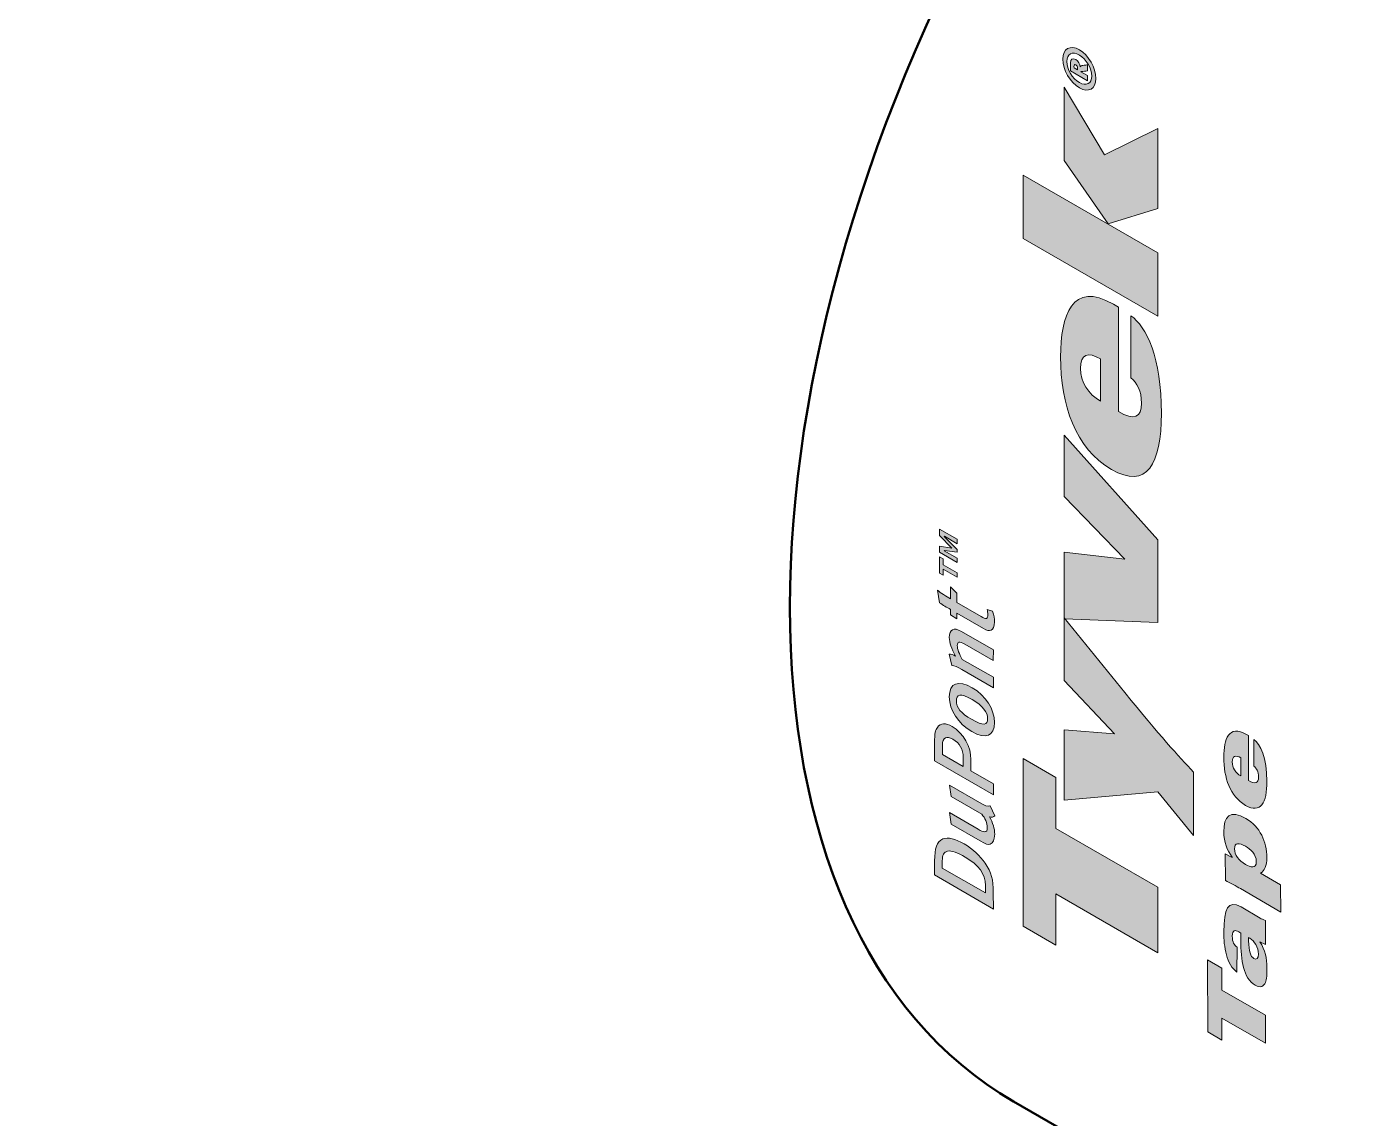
# Model space of a CAD drawing. Extents: x -1279 to 5791, y -3809 to 1769.
# Drawn here: x -868.3 to -815, y 465 to 508.7 of the extents above; entities that cross this region are included whole.
import ezdxf

# ---------------------------------------------------------------- set-up
doc = ezdxf.new("R2010")
doc.units = 0
doc.header["$MEASUREMENT"] = 0
for name, color, linetype, lineweight in [('G-ANNO-TTLB', 7, 'Continuous', 0), ('TYVEK', 7, 'Continuous', 0), ('X-REF - TRACED', 7, 'Continuous', 0)]:
    doc.layers.add(name, color=color, linetype=linetype, lineweight=lineweight)

# ---------------------------------------------------------------- blocks, each defined once
blk = doc.blocks.new('Block_355')
at = {"layer": 'X-REF - TRACED', "true_color": 0x17477e, "transparency": 33554687}
h = blk.add_hatch(color=156, dxfattribs=at)
h.dxf.hatch_style = 2
edge = h.paths.add_edge_path()
edge.add_spline(control_points=[(-830.987, 488.014), (-830.987, 488.014), (-831.493, 488.315), (-831.493, 488.315), (-831.493, 488.315), (-831.498, 488.3), (-831.498, 488.3), (-831.498, 488.3), (-830.987, 487.783), (-830.987, 487.783), (-830.987, 487.783), (-830.987, 487.673), (-830.987, 487.673), (-830.987, 487.673), (-831.493, 487.748), (-831.493, 487.748), (-831.493, 487.748), (-831.498, 487.733), (-831.498, 487.733), (-831.498, 487.733), (-830.987, 487.437), (-830.987, 487.437), (-830.987, 487.437), (-830.982, 487.267), (-830.982, 487.267), (-830.982, 487.267), (-831.684, 487.673), (-831.684, 487.673), (-831.684, 487.673), (-831.684, 487.924), (-831.684, 487.924), (-831.684, 487.924), (-831.192, 487.843), (-831.192, 487.843), (-831.192, 487.843), (-831.684, 488.345), (-831.684, 488.345), (-831.684, 488.345), (-831.684, 488.595), (-831.684, 488.595), (-831.684, 488.595), (-830.987, 488.194), (-830.987, 488.194), (-830.987, 488.194), (-830.987, 488.014), (-830.987, 488.014)], knot_values=[0, 0, 0, 0, 1, 1, 1, 2, 2, 2, 3, 3, 3, 4, 4, 4, 5, 5, 5, 6, 6, 6, 7, 7, 7, 8, 8, 8, 9, 9, 9, 10, 10, 10, 11, 11, 11, 12, 12, 12, 13, 13, 13, 14, 14, 14, 15, 15, 15, 15], degree=3, periodic=0)
edge = h.paths.add_edge_path()
edge.add_spline(control_points=[(-831.548, 487.172), (-831.548, 487.172), (-830.987, 486.851), (-830.987, 486.851), (-830.987, 486.851), (-830.987, 486.67), (-830.987, 486.67), (-830.987, 486.67), (-831.548, 487.001), (-831.548, 487.001), (-831.548, 487.001), (-831.543, 486.756), (-831.543, 486.756), (-831.543, 486.756), (-831.684, 486.841), (-831.684, 486.841), (-831.684, 486.841), (-831.684, 487.492), (-831.684, 487.492), (-831.684, 487.492), (-831.543, 487.417), (-831.543, 487.417), (-831.543, 487.417), (-831.548, 487.172), (-831.548, 487.172)], knot_values=[0, 0, 0, 0, 1, 1, 1, 2, 2, 2, 3, 3, 3, 4, 4, 4, 5, 5, 5, 6, 6, 6, 7, 7, 7, 8, 8, 8, 8], degree=3, periodic=0)
h = blk.add_hatch(color=156, dxfattribs=at)
h.dxf.hatch_style = 2
edge = h.paths.add_edge_path()
edge.add_spline(control_points=[(-829.488, 484.881), (-829.488, 484.495), (-829.683, 484.474), (-829.929, 484.615), (-829.929, 484.615), (-830.992, 485.237), (-830.992, 485.237), (-830.992, 485.237), (-830.992, 485.006), (-830.992, 485.006), (-830.992, 485.006), (-831.247, 485.161), (-831.247, 485.161), (-831.247, 485.161), (-831.247, 485.382), (-831.247, 485.382), (-831.403, 485.467), (-831.548, 485.557), (-831.684, 485.653), (-831.684, 485.653), (-831.774, 486.149), (-831.774, 486.149), (-831.634, 486.049), (-831.423, 485.908), (-831.252, 485.808), (-831.252, 485.808), (-831.247, 486.284), (-831.247, 486.284), (-831.247, 486.284), (-830.997, 486.029), (-830.997, 486.029), (-830.997, 486.029), (-830.992, 485.658), (-830.992, 485.658), (-830.992, 485.658), (-830.024, 485.096), (-830.024, 485.096), (-829.814, 484.976), (-829.753, 484.996), (-829.753, 485.186), (-829.753, 485.247), (-829.763, 485.297), (-829.784, 485.387), (-829.784, 485.387), (-829.563, 485.317), (-829.563, 485.317), (-829.508, 485.156), (-829.488, 485.016), (-829.488, 484.881)], knot_values=[0, 0, 0, 0, 1, 1, 1, 2, 2, 2, 3, 3, 3, 4, 4, 4, 5, 5, 5, 6, 6, 6, 7, 7, 7, 8, 8, 8, 9, 9, 9, 10, 10, 10, 11, 11, 11, 12, 12, 12, 13, 13, 13, 14, 14, 14, 15, 15, 15, 16, 16, 16, 16], degree=3, periodic=0)
h = blk.add_hatch(color=156, dxfattribs=at)
h.dxf.hatch_style = 2
edge = h.paths.add_edge_path()
edge.add_spline(control_points=[(-829.533, 483.332), (-829.533, 483.332), (-830.676, 483.993), (-830.676, 483.993), (-830.907, 484.124), (-830.972, 484.104), (-830.977, 483.933), (-830.977, 483.808), (-830.897, 483.582), (-830.781, 483.382), (-830.781, 483.382), (-829.528, 482.665), (-829.528, 482.665), (-829.528, 482.665), (-829.528, 482.239), (-829.528, 482.239), (-829.528, 482.239), (-830.796, 482.971), (-830.796, 482.971), (-830.982, 483.081), (-831.082, 483.121), (-831.202, 483.141), (-831.202, 483.141), (-831.303, 483.587), (-831.303, 483.587), (-831.222, 483.592), (-831.147, 483.562), (-831.052, 483.512), (-831.212, 483.813), (-831.292, 484.044), (-831.298, 484.264), (-831.298, 484.565), (-831.132, 484.685), (-830.811, 484.505), (-830.811, 484.505), (-829.528, 483.758), (-829.528, 483.758), (-829.528, 483.758), (-829.533, 483.332), (-829.533, 483.332)], knot_values=[0, 0, 0, 0, 1, 1, 1, 2, 2, 2, 3, 3, 3, 4, 4, 4, 5, 5, 5, 6, 6, 6, 7, 7, 7, 8, 8, 8, 9, 9, 9, 10, 10, 10, 11, 11, 11, 12, 12, 12, 13, 13, 13, 13], degree=3, periodic=0)
h = blk.add_hatch(color=156, dxfattribs=at)
h.dxf.hatch_style = 2
edge = h.paths.add_edge_path()
edge.add_spline(control_points=[(-831.012, 481.722), (-831.012, 481.447), (-830.831, 481.216), (-830.41, 480.98), (-829.914, 480.69), (-829.763, 480.755), (-829.763, 481.006), (-829.763, 481.266), (-829.944, 481.517), (-830.38, 481.768), (-830.866, 482.048), (-831.012, 481.968), (-831.012, 481.722)], knot_values=[0, 0, 0, 0, 1, 1, 1, 2, 2, 2, 3, 3, 3, 4, 4, 4, 4], degree=3, periodic=0)
edge = h.paths.add_edge_path()
edge.add_spline(control_points=[(-829.488, 480.845), (-829.488, 480.304), (-829.839, 480.173), (-830.39, 480.484), (-830.942, 480.805), (-831.292, 481.356), (-831.298, 481.878), (-831.292, 482.449), (-830.932, 482.559), (-830.385, 482.244), (-829.829, 481.923), (-829.483, 481.382), (-829.488, 480.845)], knot_values=[0, 0, 0, 0, 1, 1, 1, 2, 2, 2, 3, 3, 3, 4, 4, 4, 4], degree=3, periodic=0)
h = blk.add_hatch(color=156, dxfattribs=at)
h.dxf.hatch_style = 2
edge = h.paths.add_edge_path()
edge.add_spline(control_points=[(-831.453, 480.233), (-831.533, 480.193), (-831.573, 480.103), (-831.573, 479.928), (-831.573, 479.928), (-831.573, 479.572), (-831.573, 479.572), (-831.573, 479.572), (-830.741, 479.091), (-830.741, 479.091), (-830.741, 479.091), (-830.741, 479.447), (-830.741, 479.447), (-830.741, 479.782), (-830.871, 480.018), (-831.162, 480.183), (-831.288, 480.254), (-831.388, 480.274), (-831.453, 480.233)], knot_values=[0, 0, 0, 0, 1, 1, 1, 2, 2, 2, 3, 3, 3, 4, 4, 4, 5, 5, 5, 6, 6, 6, 6], degree=3, periodic=0)
edge = h.paths.add_edge_path()
edge.add_spline(control_points=[(-830.43, 479.371), (-830.43, 479.371), (-830.43, 478.91), (-830.43, 478.91), (-830.43, 478.91), (-829.528, 478.389), (-829.528, 478.389), (-829.528, 478.389), (-829.528, 477.948), (-829.528, 477.948), (-829.528, 477.948), (-831.889, 479.311), (-831.889, 479.311), (-831.889, 479.311), (-831.889, 480.033), (-831.889, 480.033), (-831.884, 480.429), (-831.854, 480.554), (-831.774, 480.655), (-831.654, 480.83), (-831.443, 480.845), (-831.182, 480.695), (-830.721, 480.424), (-830.425, 479.863), (-830.43, 479.371)], knot_values=[0, 0, 0, 0, 1, 1, 1, 2, 2, 2, 3, 3, 3, 4, 4, 4, 5, 5, 5, 6, 6, 6, 7, 7, 7, 8, 8, 8, 8], degree=3, periodic=0)
h = blk.add_hatch(color=156, dxfattribs=at)
h.dxf.hatch_style = 2
edge = h.paths.add_edge_path()
edge.add_spline(control_points=[(-829.473, 477.115), (-829.533, 477.055), (-829.593, 477.035), (-829.688, 477.065), (-829.548, 476.83), (-829.478, 476.599), (-829.478, 476.373), (-829.483, 476.143), (-829.548, 476.013), (-829.653, 475.977), (-829.733, 475.947), (-829.849, 475.972), (-830.059, 476.103), (-830.059, 476.103), (-831.222, 476.774), (-831.222, 476.774), (-831.222, 476.774), (-831.292, 477.241), (-831.292, 477.241), (-831.292, 477.241), (-830.139, 476.569), (-830.139, 476.569), (-829.924, 476.453), (-829.769, 476.393), (-829.774, 476.649), (-829.769, 476.805), (-829.869, 477.035), (-829.994, 477.17), (-829.994, 477.17), (-831.227, 477.882), (-831.227, 477.882), (-831.227, 477.882), (-831.292, 478.338), (-831.292, 478.338), (-831.292, 478.338), (-829.999, 477.586), (-829.999, 477.586), (-829.743, 477.436), (-829.653, 477.516), (-829.653, 477.516), (-829.653, 477.516), (-829.473, 477.115), (-829.473, 477.115)], knot_values=[0, 0, 0, 0, 1, 1, 1, 2, 2, 2, 3, 3, 3, 4, 4, 4, 5, 5, 5, 6, 6, 6, 7, 7, 7, 8, 8, 8, 9, 9, 9, 10, 10, 10, 11, 11, 11, 12, 12, 12, 13, 13, 13, 14, 14, 14, 14], degree=3, periodic=0)
h = blk.add_hatch(color=156, dxfattribs=at)
h.dxf.hatch_style = 2
edge = h.paths.add_edge_path()
edge.add_spline(control_points=[(-831.373, 475.692), (-831.523, 475.651), (-831.578, 475.541), (-831.578, 475.3), (-831.578, 475.3), (-831.578, 475.015), (-831.578, 475.015), (-831.578, 475.015), (-829.849, 474.017), (-829.849, 474.017), (-829.849, 474.017), (-829.849, 474.313), (-829.849, 474.313), (-829.849, 474.789), (-830.125, 475.15), (-830.656, 475.451), (-830.962, 475.626), (-831.207, 475.732), (-831.373, 475.692)], knot_values=[0, 0, 0, 0, 1, 1, 1, 2, 2, 2, 3, 3, 3, 4, 4, 4, 5, 5, 5, 6, 6, 6, 6], degree=3, periodic=0)
edge = h.paths.add_edge_path()
edge.add_spline(control_points=[(-829.859, 475.21), (-829.613, 474.839), (-829.528, 474.554), (-829.533, 474.047), (-829.533, 474.047), (-829.528, 473.375), (-829.528, 473.375), (-829.528, 473.375), (-831.889, 474.739), (-831.889, 474.739), (-831.889, 474.739), (-831.889, 475.3), (-831.889, 475.3), (-831.884, 475.817), (-831.809, 476.063), (-831.553, 476.183), (-831.353, 476.263), (-831.067, 476.193), (-830.701, 475.982), (-830.345, 475.772), (-830.064, 475.511), (-829.859, 475.21)], knot_values=[0, 0, 0, 0, 1, 1, 1, 2, 2, 2, 3, 3, 3, 4, 4, 4, 5, 5, 5, 6, 6, 6, 7, 7, 7, 7], degree=3, periodic=0)
at = {"layer": 'X-REF - TRACED'}
for points, knots in [([(-830.987, 488.014), (-830.987, 488.014), (-831.493, 488.315), (-831.493, 488.315), (-831.493, 488.315), (-831.498, 488.3), (-831.498, 488.3), (-831.498, 488.3), (-830.987, 487.783), (-830.987, 487.783), (-830.987, 487.783), (-830.987, 487.673), (-830.987, 487.673), (-830.987, 487.673), (-831.493, 487.748), (-831.493, 487.748), (-831.493, 487.748), (-831.498, 487.733), (-831.498, 487.733), (-831.498, 487.733), (-830.987, 487.437), (-830.987, 487.437), (-830.987, 487.437), (-830.982, 487.267), (-830.982, 487.267), (-830.982, 487.267), (-831.684, 487.673), (-831.684, 487.673), (-831.684, 487.673), (-831.684, 487.924), (-831.684, 487.924), (-831.684, 487.924), (-831.192, 487.843), (-831.192, 487.843), (-831.192, 487.843), (-831.684, 488.345), (-831.684, 488.345), (-831.684, 488.345), (-831.684, 488.595), (-831.684, 488.595), (-831.684, 488.595), (-830.987, 488.194), (-830.987, 488.194), (-830.987, 488.194), (-830.987, 488.014), (-830.987, 488.014)], [0, 0, 0, 0, 1, 1, 1, 2, 2, 2, 3, 3, 3, 4, 4, 4, 5, 5, 5, 6, 6, 6, 7, 7, 7, 8, 8, 8, 9, 9, 9, 10, 10, 10, 11, 11, 11, 12, 12, 12, 13, 13, 13, 14, 14, 14, 15, 15, 15, 15]), ([(-831.548, 487.172), (-831.548, 487.172), (-830.987, 486.851), (-830.987, 486.851), (-830.987, 486.851), (-830.987, 486.67), (-830.987, 486.67), (-830.987, 486.67), (-831.548, 487.001), (-831.548, 487.001), (-831.548, 487.001), (-831.543, 486.756), (-831.543, 486.756), (-831.543, 486.756), (-831.684, 486.841), (-831.684, 486.841), (-831.684, 486.841), (-831.684, 487.492), (-831.684, 487.492), (-831.684, 487.492), (-831.543, 487.417), (-831.543, 487.417), (-831.543, 487.417), (-831.548, 487.172), (-831.548, 487.172)], [0, 0, 0, 0, 1, 1, 1, 2, 2, 2, 3, 3, 3, 4, 4, 4, 5, 5, 5, 6, 6, 6, 7, 7, 7, 8, 8, 8, 8]), ([(-829.488, 484.881), (-829.488, 484.495), (-829.683, 484.474), (-829.929, 484.615), (-829.929, 484.615), (-830.992, 485.237), (-830.992, 485.237), (-830.992, 485.237), (-830.992, 485.006), (-830.992, 485.006), (-830.992, 485.006), (-831.247, 485.161), (-831.247, 485.161), (-831.247, 485.161), (-831.247, 485.382), (-831.247, 485.382), (-831.403, 485.467), (-831.548, 485.557), (-831.684, 485.653), (-831.684, 485.653), (-831.774, 486.149), (-831.774, 486.149), (-831.634, 486.049), (-831.423, 485.908), (-831.252, 485.808), (-831.252, 485.808), (-831.247, 486.284), (-831.247, 486.284), (-831.247, 486.284), (-830.997, 486.029), (-830.997, 486.029), (-830.997, 486.029), (-830.992, 485.658), (-830.992, 485.658), (-830.992, 485.658), (-830.024, 485.096), (-830.024, 485.096), (-829.814, 484.976), (-829.753, 484.996), (-829.753, 485.186), (-829.753, 485.247), (-829.763, 485.297), (-829.784, 485.387), (-829.784, 485.387), (-829.563, 485.317), (-829.563, 485.317), (-829.508, 485.156), (-829.488, 485.016), (-829.488, 484.881)], [0, 0, 0, 0, 1, 1, 1, 2, 2, 2, 3, 3, 3, 4, 4, 4, 5, 5, 5, 6, 6, 6, 7, 7, 7, 8, 8, 8, 9, 9, 9, 10, 10, 10, 11, 11, 11, 12, 12, 12, 13, 13, 13, 14, 14, 14, 15, 15, 15, 16, 16, 16, 16]), ([(-829.533, 483.332), (-829.533, 483.332), (-830.676, 483.993), (-830.676, 483.993), (-830.907, 484.124), (-830.972, 484.104), (-830.977, 483.933), (-830.977, 483.808), (-830.897, 483.582), (-830.781, 483.382), (-830.781, 483.382), (-829.528, 482.665), (-829.528, 482.665), (-829.528, 482.665), (-829.528, 482.239), (-829.528, 482.239), (-829.528, 482.239), (-830.796, 482.971), (-830.796, 482.971), (-830.982, 483.081), (-831.082, 483.121), (-831.202, 483.141), (-831.202, 483.141), (-831.303, 483.587), (-831.303, 483.587), (-831.222, 483.592), (-831.147, 483.562), (-831.052, 483.512), (-831.212, 483.813), (-831.292, 484.044), (-831.298, 484.264), (-831.298, 484.565), (-831.132, 484.685), (-830.811, 484.505), (-830.811, 484.505), (-829.528, 483.758), (-829.528, 483.758), (-829.528, 483.758), (-829.533, 483.332), (-829.533, 483.332)], [0, 0, 0, 0, 1, 1, 1, 2, 2, 2, 3, 3, 3, 4, 4, 4, 5, 5, 5, 6, 6, 6, 7, 7, 7, 8, 8, 8, 9, 9, 9, 10, 10, 10, 11, 11, 11, 12, 12, 12, 13, 13, 13, 13]), ([(-829.488, 480.845), (-829.488, 480.304), (-829.839, 480.173), (-830.39, 480.484), (-830.942, 480.805), (-831.292, 481.356), (-831.298, 481.878), (-831.292, 482.449), (-830.932, 482.559), (-830.385, 482.244), (-829.829, 481.923), (-829.483, 481.382), (-829.488, 480.845)], [0, 0, 0, 0, 1, 1, 1, 2, 2, 2, 3, 3, 3, 4, 4, 4, 4]), ([(-831.012, 481.722), (-831.012, 481.447), (-830.831, 481.216), (-830.41, 480.98), (-829.914, 480.69), (-829.763, 480.755), (-829.763, 481.006), (-829.763, 481.266), (-829.944, 481.517), (-830.38, 481.768), (-830.866, 482.048), (-831.012, 481.968), (-831.012, 481.722)], [0, 0, 0, 0, 1, 1, 1, 2, 2, 2, 3, 3, 3, 4, 4, 4, 4]), ([(-830.43, 479.371), (-830.43, 479.371), (-830.43, 478.91), (-830.43, 478.91), (-830.43, 478.91), (-829.528, 478.389), (-829.528, 478.389), (-829.528, 478.389), (-829.528, 477.948), (-829.528, 477.948), (-829.528, 477.948), (-831.889, 479.311), (-831.889, 479.311), (-831.889, 479.311), (-831.889, 480.033), (-831.889, 480.033), (-831.884, 480.429), (-831.854, 480.554), (-831.774, 480.655), (-831.654, 480.83), (-831.443, 480.845), (-831.182, 480.695), (-830.721, 480.424), (-830.425, 479.863), (-830.43, 479.371)], [0, 0, 0, 0, 1, 1, 1, 2, 2, 2, 3, 3, 3, 4, 4, 4, 5, 5, 5, 6, 6, 6, 7, 7, 7, 8, 8, 8, 8]), ([(-831.453, 480.233), (-831.533, 480.193), (-831.573, 480.103), (-831.573, 479.928), (-831.573, 479.928), (-831.573, 479.572), (-831.573, 479.572), (-831.573, 479.572), (-830.741, 479.091), (-830.741, 479.091), (-830.741, 479.091), (-830.741, 479.447), (-830.741, 479.447), (-830.741, 479.782), (-830.871, 480.018), (-831.162, 480.183), (-831.288, 480.254), (-831.388, 480.274), (-831.453, 480.233)], [0, 0, 0, 0, 1, 1, 1, 2, 2, 2, 3, 3, 3, 4, 4, 4, 5, 5, 5, 6, 6, 6, 6]), ([(-829.473, 477.115), (-829.533, 477.055), (-829.593, 477.035), (-829.688, 477.065), (-829.548, 476.83), (-829.478, 476.599), (-829.478, 476.373), (-829.483, 476.143), (-829.548, 476.013), (-829.653, 475.977), (-829.733, 475.947), (-829.849, 475.972), (-830.059, 476.103), (-830.059, 476.103), (-831.222, 476.774), (-831.222, 476.774), (-831.222, 476.774), (-831.292, 477.241), (-831.292, 477.241), (-831.292, 477.241), (-830.139, 476.569), (-830.139, 476.569), (-829.924, 476.453), (-829.769, 476.393), (-829.774, 476.649), (-829.769, 476.805), (-829.869, 477.035), (-829.994, 477.17), (-829.994, 477.17), (-831.227, 477.882), (-831.227, 477.882), (-831.227, 477.882), (-831.292, 478.338), (-831.292, 478.338), (-831.292, 478.338), (-829.999, 477.586), (-829.999, 477.586), (-829.743, 477.436), (-829.653, 477.516), (-829.653, 477.516), (-829.653, 477.516), (-829.473, 477.115), (-829.473, 477.115)], [0, 0, 0, 0, 1, 1, 1, 2, 2, 2, 3, 3, 3, 4, 4, 4, 5, 5, 5, 6, 6, 6, 7, 7, 7, 8, 8, 8, 9, 9, 9, 10, 10, 10, 11, 11, 11, 12, 12, 12, 13, 13, 13, 14, 14, 14, 14]), ([(-829.859, 475.21), (-829.613, 474.839), (-829.528, 474.554), (-829.533, 474.047), (-829.533, 474.047), (-829.528, 473.375), (-829.528, 473.375), (-829.528, 473.375), (-831.889, 474.739), (-831.889, 474.739), (-831.889, 474.739), (-831.889, 475.3), (-831.889, 475.3), (-831.884, 475.817), (-831.809, 476.063), (-831.553, 476.183), (-831.353, 476.263), (-831.067, 476.193), (-830.701, 475.982), (-830.345, 475.772), (-830.064, 475.511), (-829.859, 475.21)], [0, 0, 0, 0, 1, 1, 1, 2, 2, 2, 3, 3, 3, 4, 4, 4, 5, 5, 5, 6, 6, 6, 7, 7, 7, 7]), ([(-831.373, 475.692), (-831.523, 475.651), (-831.578, 475.541), (-831.578, 475.3), (-831.578, 475.3), (-831.578, 475.015), (-831.578, 475.015), (-831.578, 475.015), (-829.849, 474.017), (-829.849, 474.017), (-829.849, 474.017), (-829.849, 474.313), (-829.849, 474.313), (-829.849, 474.789), (-830.125, 475.15), (-830.656, 475.451), (-830.962, 475.626), (-831.207, 475.732), (-831.373, 475.692)], [0, 0, 0, 0, 1, 1, 1, 2, 2, 2, 3, 3, 3, 4, 4, 4, 5, 5, 5, 6, 6, 6, 6])]:
    blk.add_open_spline(points, degree=3, knots=knots, dxfattribs=at)
blk = doc.blocks.new('Block_356')
at = {"layer": 'X-REF - TRACED', "true_color": 0x17477e, "transparency": 33554687}
h = blk.add_hatch(color=156, dxfattribs=at)
h.dxf.hatch_style = 2
edge = h.paths.add_edge_path()
edge.add_spline(control_points=[(-819.607, 479.431), (-819.817, 479.552), (-819.953, 479.511), (-819.953, 479.271), (-819.953, 479.04), (-819.822, 478.83), (-819.607, 478.709), (-819.607, 478.709), (-819.607, 479.431), (-819.607, 479.431)], knot_values=[0, 0, 0, 0, 1, 1, 1, 2, 2, 2, 3, 3, 3, 3], degree=3, periodic=0)
edge = h.paths.add_edge_path()
edge.add_spline(control_points=[(-819.301, 478.529), (-819.03, 478.368), (-818.9, 478.419), (-818.9, 478.669), (-818.9, 478.885), (-818.985, 479.02), (-819.09, 479.101), (-819.09, 479.101), (-819.09, 480.173), (-819.09, 480.173), (-818.825, 479.983), (-818.564, 479.451), (-818.564, 478.494), (-818.564, 477.627), (-818.81, 477.185), (-819.421, 477.526), (-820.043, 477.897), (-820.294, 478.639), (-820.294, 479.461), (-820.289, 480.178), (-820.098, 480.78), (-819.386, 480.369), (-819.386, 480.369), (-819.296, 480.324), (-819.296, 480.324), (-819.296, 480.324), (-819.301, 478.529), (-819.301, 478.529)], knot_values=[0, 0, 0, 0, 1, 1, 1, 2, 2, 2, 3, 3, 3, 4, 4, 4, 5, 5, 5, 6, 6, 6, 7, 7, 7, 8, 8, 8, 9, 9, 9, 9], degree=3, periodic=0)
h = blk.add_hatch(color=156, dxfattribs=at)
h.dxf.hatch_style = 2
edge = h.paths.add_edge_path()
edge.add_spline(control_points=[(-818.99, 475.27), (-818.99, 475.581), (-819.216, 475.767), (-819.426, 475.892), (-819.682, 476.037), (-819.868, 476.037), (-819.862, 475.787), (-819.868, 475.551), (-819.687, 475.316), (-819.426, 475.165), (-819.216, 475.045), (-818.99, 474.97), (-818.99, 475.27)], knot_values=[0, 0, 0, 0, 1, 1, 1, 2, 2, 2, 3, 3, 3, 4, 4, 4, 4], degree=3, periodic=0)
edge = h.paths.add_edge_path()
edge.add_spline(control_points=[(-819.627, 474.193), (-819.787, 474.288), (-820.033, 474.418), (-820.229, 474.518), (-820.229, 474.518), (-820.234, 475.591), (-820.234, 475.591), (-820.234, 475.591), (-819.953, 475.446), (-819.953, 475.446), (-819.953, 475.446), (-819.953, 475.451), (-819.953, 475.451), (-820.158, 475.732), (-820.294, 476.063), (-820.294, 476.474), (-820.294, 477.09), (-820.048, 477.366), (-819.406, 477.005), (-818.84, 476.674), (-818.564, 476.063), (-818.564, 475.441), (-818.564, 475.1), (-818.664, 474.904), (-818.815, 474.809), (-818.815, 474.809), (-818.013, 474.348), (-818.013, 474.348), (-818.013, 474.348), (-818.008, 473.255), (-818.008, 473.255), (-818.008, 473.255), (-819.627, 474.193), (-819.627, 474.193)], knot_values=[0, 0, 0, 0, 1, 1, 1, 2, 2, 2, 3, 3, 3, 4, 4, 4, 5, 5, 5, 6, 6, 6, 7, 7, 7, 8, 8, 8, 9, 9, 9, 10, 10, 10, 11, 11, 11, 11], degree=3, periodic=0)
h = blk.add_hatch(color=156, dxfattribs=at)
h.dxf.hatch_style = 2
edge = h.paths.add_edge_path()
edge.add_spline(control_points=[(-819.296, 472.102), (-819.296, 471.681), (-819.221, 471.47), (-819.086, 471.39), (-818.995, 471.335), (-818.9, 471.375), (-818.9, 471.571), (-818.905, 471.842), (-819.06, 472.092), (-819.251, 472.202), (-819.251, 472.202), (-819.301, 472.233), (-819.301, 472.233), (-819.301, 472.233), (-819.296, 472.102), (-819.296, 472.102)], knot_values=[0, 0, 0, 0, 1, 1, 1, 2, 2, 2, 3, 3, 3, 4, 4, 4, 5, 5, 5, 5], degree=3, periodic=0)
edge = h.paths.add_edge_path()
edge.add_spline(control_points=[(-819.767, 470.849), (-819.973, 470.989), (-820.108, 471.24), (-820.188, 471.536), (-820.269, 471.832), (-820.294, 472.162), (-820.294, 472.443), (-820.289, 473.415), (-820.118, 473.747), (-819.602, 473.456), (-819.602, 473.456), (-818.84, 473.009), (-818.84, 473.009), (-818.78, 472.975), (-818.71, 472.949), (-818.624, 472.914), (-818.624, 472.914), (-818.619, 471.952), (-818.619, 471.952), (-818.619, 471.952), (-818.85, 472.062), (-818.85, 472.062), (-818.629, 471.721), (-818.564, 471.4), (-818.564, 471.019), (-818.559, 470.789), (-818.574, 470.553), (-818.619, 470.428), (-818.684, 470.277), (-818.825, 470.197), (-819.03, 470.317), (-819.517, 470.593), (-819.612, 471.34), (-819.607, 472.112), (-819.607, 472.112), (-819.607, 472.413), (-819.607, 472.413), (-819.607, 472.413), (-819.692, 472.463), (-819.692, 472.463), (-819.832, 472.543), (-819.958, 472.538), (-819.953, 472.293), (-819.953, 472.042), (-819.868, 471.912), (-819.762, 471.842), (-819.762, 471.842), (-819.767, 470.849), (-819.767, 470.849)], knot_values=[0, 0, 0, 0, 1, 1, 1, 2, 2, 2, 3, 3, 3, 4, 4, 4, 5, 5, 5, 6, 6, 6, 7, 7, 7, 8, 8, 8, 9, 9, 9, 10, 10, 10, 11, 11, 11, 12, 12, 12, 13, 13, 13, 14, 14, 14, 15, 15, 15, 16, 16, 16, 16], degree=3, periodic=0)
h = blk.add_hatch(color=156, dxfattribs=at)
h.dxf.hatch_style = 2
edge = h.paths.add_edge_path()
edge.add_spline(control_points=[(-820.369, 469.004), (-820.369, 469.004), (-820.374, 468.122), (-820.374, 468.122), (-820.374, 468.122), (-820.935, 468.453), (-820.935, 468.453), (-820.935, 468.453), (-820.94, 471.335), (-820.94, 471.335), (-820.94, 471.335), (-820.369, 471.009), (-820.369, 471.009), (-820.369, 471.009), (-820.369, 470.127), (-820.369, 470.127), (-820.369, 470.127), (-818.624, 469.114), (-818.624, 469.114), (-818.624, 469.114), (-818.624, 467.991), (-818.624, 467.991), (-818.624, 467.991), (-820.369, 469.004), (-820.369, 469.004)], knot_values=[0, 0, 0, 0, 1, 1, 1, 2, 2, 2, 3, 3, 3, 4, 4, 4, 5, 5, 5, 6, 6, 6, 7, 7, 7, 8, 8, 8, 8], degree=3, periodic=0)
at = {"layer": 'X-REF - TRACED'}
for points, knots in [([(-819.301, 478.529), (-819.03, 478.368), (-818.9, 478.419), (-818.9, 478.669), (-818.9, 478.885), (-818.985, 479.02), (-819.09, 479.101), (-819.09, 479.101), (-819.09, 480.173), (-819.09, 480.173), (-818.825, 479.983), (-818.564, 479.451), (-818.564, 478.494), (-818.564, 477.627), (-818.81, 477.185), (-819.421, 477.526), (-820.043, 477.897), (-820.294, 478.639), (-820.294, 479.461), (-820.289, 480.178), (-820.098, 480.78), (-819.386, 480.369), (-819.386, 480.369), (-819.296, 480.324), (-819.296, 480.324), (-819.296, 480.324), (-819.301, 478.529), (-819.301, 478.529)], [0, 0, 0, 0, 1, 1, 1, 2, 2, 2, 3, 3, 3, 4, 4, 4, 5, 5, 5, 6, 6, 6, 7, 7, 7, 8, 8, 8, 9, 9, 9, 9]), ([(-819.607, 479.431), (-819.817, 479.552), (-819.953, 479.511), (-819.953, 479.271), (-819.953, 479.04), (-819.822, 478.83), (-819.607, 478.709), (-819.607, 478.709), (-819.607, 479.431), (-819.607, 479.431)], [0, 0, 0, 0, 1, 1, 1, 2, 2, 2, 3, 3, 3, 3]), ([(-819.627, 474.193), (-819.787, 474.288), (-820.033, 474.418), (-820.229, 474.518), (-820.229, 474.518), (-820.234, 475.591), (-820.234, 475.591), (-820.234, 475.591), (-819.953, 475.446), (-819.953, 475.446), (-819.953, 475.446), (-819.953, 475.451), (-819.953, 475.451), (-820.158, 475.732), (-820.294, 476.063), (-820.294, 476.474), (-820.294, 477.09), (-820.048, 477.366), (-819.406, 477.005), (-818.84, 476.674), (-818.564, 476.063), (-818.564, 475.441), (-818.564, 475.1), (-818.664, 474.904), (-818.815, 474.809), (-818.815, 474.809), (-818.013, 474.348), (-818.013, 474.348), (-818.013, 474.348), (-818.008, 473.255), (-818.008, 473.255), (-818.008, 473.255), (-819.627, 474.193), (-819.627, 474.193)], [0, 0, 0, 0, 1, 1, 1, 2, 2, 2, 3, 3, 3, 4, 4, 4, 5, 5, 5, 6, 6, 6, 7, 7, 7, 8, 8, 8, 9, 9, 9, 10, 10, 10, 11, 11, 11, 11]), ([(-818.99, 475.27), (-818.99, 475.581), (-819.216, 475.767), (-819.426, 475.892), (-819.682, 476.037), (-819.868, 476.037), (-819.862, 475.787), (-819.868, 475.551), (-819.687, 475.316), (-819.426, 475.165), (-819.216, 475.045), (-818.99, 474.97), (-818.99, 475.27)], [0, 0, 0, 0, 1, 1, 1, 2, 2, 2, 3, 3, 3, 4, 4, 4, 4]), ([(-819.767, 470.849), (-819.973, 470.989), (-820.108, 471.24), (-820.188, 471.536), (-820.269, 471.832), (-820.294, 472.162), (-820.294, 472.443), (-820.289, 473.415), (-820.118, 473.747), (-819.602, 473.456), (-819.602, 473.456), (-818.84, 473.009), (-818.84, 473.009), (-818.78, 472.975), (-818.71, 472.949), (-818.624, 472.914), (-818.624, 472.914), (-818.619, 471.952), (-818.619, 471.952), (-818.619, 471.952), (-818.85, 472.062), (-818.85, 472.062), (-818.629, 471.721), (-818.564, 471.4), (-818.564, 471.019), (-818.559, 470.789), (-818.574, 470.553), (-818.619, 470.428), (-818.684, 470.277), (-818.825, 470.197), (-819.03, 470.317), (-819.517, 470.593), (-819.612, 471.34), (-819.607, 472.112), (-819.607, 472.112), (-819.607, 472.413), (-819.607, 472.413), (-819.607, 472.413), (-819.692, 472.463), (-819.692, 472.463), (-819.832, 472.543), (-819.958, 472.538), (-819.953, 472.293), (-819.953, 472.042), (-819.868, 471.912), (-819.762, 471.842), (-819.762, 471.842), (-819.767, 470.849), (-819.767, 470.849)], [0, 0, 0, 0, 1, 1, 1, 2, 2, 2, 3, 3, 3, 4, 4, 4, 5, 5, 5, 6, 6, 6, 7, 7, 7, 8, 8, 8, 9, 9, 9, 10, 10, 10, 11, 11, 11, 12, 12, 12, 13, 13, 13, 14, 14, 14, 15, 15, 15, 16, 16, 16, 16]), ([(-819.296, 472.102), (-819.296, 471.681), (-819.221, 471.47), (-819.086, 471.39), (-818.995, 471.335), (-818.9, 471.375), (-818.9, 471.571), (-818.905, 471.842), (-819.06, 472.092), (-819.251, 472.202), (-819.251, 472.202), (-819.301, 472.233), (-819.301, 472.233), (-819.301, 472.233), (-819.296, 472.102), (-819.296, 472.102)], [0, 0, 0, 0, 1, 1, 1, 2, 2, 2, 3, 3, 3, 4, 4, 4, 5, 5, 5, 5]), ([(-820.369, 469.004), (-820.369, 469.004), (-820.374, 468.122), (-820.374, 468.122), (-820.374, 468.122), (-820.935, 468.453), (-820.935, 468.453), (-820.935, 468.453), (-820.94, 471.335), (-820.94, 471.335), (-820.94, 471.335), (-820.369, 471.009), (-820.369, 471.009), (-820.369, 471.009), (-820.369, 470.127), (-820.369, 470.127), (-820.369, 470.127), (-818.624, 469.114), (-818.624, 469.114), (-818.624, 469.114), (-818.624, 467.991), (-818.624, 467.991), (-818.624, 467.991), (-820.369, 469.004), (-820.369, 469.004)], [0, 0, 0, 0, 1, 1, 1, 2, 2, 2, 3, 3, 3, 4, 4, 4, 5, 5, 5, 6, 6, 6, 7, 7, 7, 8, 8, 8, 8])]:
    blk.add_open_spline(points, degree=3, knots=knots, dxfattribs=at)
blk = doc.blocks.new('Block_358')
at = {"layer": 'X-REF - TRACED', "true_color": 0x17477e, "transparency": 33554687}
h = blk.add_hatch(color=156, dxfattribs=at)
h.dxf.hatch_style = 2
edge = h.paths.add_edge_path()
edge.add_spline(control_points=[(-821.502, 476.323), (-821.502, 476.323), (-822.941, 478.078), (-822.941, 478.078), (-822.941, 478.078), (-826.695, 477.742), (-826.695, 477.742), (-826.695, 477.742), (-826.691, 480.554), (-826.691, 480.554), (-826.691, 480.554), (-824.675, 480.394), (-824.675, 480.394), (-824.675, 480.394), (-826.695, 482.535), (-826.695, 482.535), (-826.695, 482.535), (-826.695, 485.041), (-826.695, 485.041), (-826.695, 485.041), (-824.254, 482.048), (-824.254, 482.048), (-822.865, 480.344), (-822.114, 479.491), (-821.502, 478.86), (-821.502, 478.86), (-821.502, 476.323), (-821.502, 476.323)], knot_values=[0, 0, 0, 0, 1, 1, 1, 2, 2, 2, 3, 3, 3, 4, 4, 4, 5, 5, 5, 6, 6, 6, 7, 7, 7, 8, 8, 8, 9, 9, 9, 9], degree=3, periodic=0)
h = blk.add_hatch(color=156, dxfattribs=at)
h.dxf.hatch_style = 2
edge = h.paths.add_edge_path()
edge.add_spline(control_points=[(-827.021, 473.982), (-827.021, 473.982), (-827.026, 471.932), (-827.026, 471.932), (-827.026, 471.932), (-828.34, 472.689), (-828.34, 472.689), (-828.34, 472.689), (-828.34, 479.411), (-828.34, 479.411), (-828.34, 479.411), (-827.021, 478.649), (-827.021, 478.649), (-827.021, 478.649), (-827.026, 476.604), (-827.026, 476.604), (-827.026, 476.604), (-822.941, 474.248), (-822.941, 474.248), (-822.941, 474.248), (-822.941, 471.621), (-822.941, 471.621), (-822.941, 471.621), (-827.021, 473.982), (-827.021, 473.982)], knot_values=[0, 0, 0, 0, 1, 1, 1, 2, 2, 2, 3, 3, 3, 4, 4, 4, 5, 5, 5, 6, 6, 6, 7, 7, 7, 8, 8, 8, 8], degree=3, periodic=0)
at = {"layer": 'X-REF - TRACED'}
for points, knots in [([(-821.502, 476.323), (-821.502, 476.323), (-822.941, 478.078), (-822.941, 478.078), (-822.941, 478.078), (-826.695, 477.742), (-826.695, 477.742), (-826.695, 477.742), (-826.691, 480.554), (-826.691, 480.554), (-826.691, 480.554), (-824.675, 480.394), (-824.675, 480.394), (-824.675, 480.394), (-826.695, 482.535), (-826.695, 482.535), (-826.695, 482.535), (-826.695, 485.041), (-826.695, 485.041), (-826.695, 485.041), (-824.254, 482.048), (-824.254, 482.048), (-822.865, 480.344), (-822.114, 479.491), (-821.502, 478.86), (-821.502, 478.86), (-821.502, 476.323), (-821.502, 476.323)], [0, 0, 0, 0, 1, 1, 1, 2, 2, 2, 3, 3, 3, 4, 4, 4, 5, 5, 5, 6, 6, 6, 7, 7, 7, 8, 8, 8, 9, 9, 9, 9]), ([(-827.021, 473.982), (-827.021, 473.982), (-827.026, 471.932), (-827.026, 471.932), (-827.026, 471.932), (-828.34, 472.689), (-828.34, 472.689), (-828.34, 472.689), (-828.34, 479.411), (-828.34, 479.411), (-828.34, 479.411), (-827.021, 478.649), (-827.021, 478.649), (-827.021, 478.649), (-827.026, 476.604), (-827.026, 476.604), (-827.026, 476.604), (-822.941, 474.248), (-822.941, 474.248), (-822.941, 474.248), (-822.941, 471.621), (-822.941, 471.621), (-822.941, 471.621), (-827.021, 473.982), (-827.021, 473.982)], [0, 0, 0, 0, 1, 1, 1, 2, 2, 2, 3, 3, 3, 4, 4, 4, 5, 5, 5, 6, 6, 6, 7, 7, 7, 8, 8, 8, 8])]:
    blk.add_open_spline(points, degree=3, knots=knots, dxfattribs=at)
blk = doc.blocks.new('Block_357')
at = {"layer": 'X-REF - TRACED', "true_color": 0x17477e, "transparency": 33554687}
h = blk.add_hatch(color=156, dxfattribs=at)
h.dxf.hatch_style = 2
edge = h.paths.add_edge_path()
edge.add_spline(control_points=[(-826.299, 507.144), (-826.299, 507.144), (-826.294, 507.089), (-826.294, 507.089), (-826.294, 507.089), (-826.164, 507.014), (-826.164, 507.014), (-826.164, 507.014), (-826.159, 507.069), (-826.159, 507.069), (-826.159, 507.149), (-826.179, 507.184), (-826.229, 507.209), (-826.279, 507.234), (-826.294, 507.219), (-826.299, 507.144)], knot_values=[0, 0, 0, 0, 1, 1, 1, 2, 2, 2, 3, 3, 3, 4, 4, 4, 5, 5, 5, 5], degree=3, periodic=0)
edge = h.paths.add_edge_path()
edge.add_spline(control_points=[(-825.758, 506.974), (-825.813, 506.968), (-825.828, 506.964), (-825.873, 506.954), (-825.989, 506.948), (-826.014, 506.943), (-826.029, 506.938), (-826.029, 506.938), (-825.758, 506.783), (-825.758, 506.783), (-825.758, 506.783), (-825.758, 506.578), (-825.758, 506.578), (-825.758, 506.578), (-826.44, 506.974), (-826.44, 506.974), (-826.44, 506.974), (-826.44, 507.289), (-826.44, 507.289), (-826.44, 507.44), (-826.35, 507.495), (-826.229, 507.425), (-826.129, 507.365), (-826.054, 507.244), (-826.049, 507.134), (-826.029, 507.174), (-825.989, 507.179), (-825.948, 507.184), (-825.878, 507.199), (-825.758, 507.209), (-825.758, 507.209), (-825.758, 507.209), (-825.758, 506.974), (-825.758, 506.974)], knot_values=[0, 0, 0, 0, 1, 1, 1, 2, 2, 2, 3, 3, 3, 4, 4, 4, 5, 5, 5, 6, 6, 6, 7, 7, 7, 8, 8, 8, 9, 9, 9, 10, 10, 10, 11, 11, 11, 11], degree=3, periodic=0)
edge = h.paths.add_edge_path()
edge.add_spline(control_points=[(-826.585, 507.345), (-826.585, 507.039), (-826.365, 506.658), (-826.084, 506.502), (-825.808, 506.342), (-825.582, 506.462), (-825.582, 506.763), (-825.582, 507.074), (-825.808, 507.445), (-826.084, 507.605), (-826.36, 507.771), (-826.59, 507.65), (-826.585, 507.345)], knot_values=[0, 0, 0, 0, 1, 1, 1, 2, 2, 2, 3, 3, 3, 4, 4, 4, 4], degree=3, periodic=0)
edge = h.paths.add_edge_path()
edge.add_spline(control_points=[(-825.422, 506.668), (-825.422, 506.247), (-825.718, 506.081), (-826.084, 506.292), (-826.45, 506.502), (-826.746, 507.014), (-826.746, 507.435), (-826.746, 507.856), (-826.45, 508.026), (-826.084, 507.816), (-825.718, 507.605), (-825.422, 507.094), (-825.422, 506.668)], knot_values=[0, 0, 0, 0, 1, 1, 1, 2, 2, 2, 3, 3, 3, 4, 4, 4, 4], degree=3, periodic=0)
h = blk.add_hatch(color=156, dxfattribs=at)
h.dxf.hatch_style = 2
edge = h.paths.add_edge_path()
edge.add_spline(control_points=[(-824.926, 500.837), (-824.926, 500.837), (-826.695, 503.379), (-826.695, 503.379), (-826.695, 503.379), (-826.695, 506.312), (-826.695, 506.312), (-826.695, 506.312), (-825.071, 503.605), (-825.071, 503.605), (-825.071, 503.605), (-822.941, 504.657), (-822.941, 504.657), (-822.941, 504.657), (-822.941, 501.454), (-822.941, 501.454), (-822.941, 501.454), (-824.926, 500.837), (-824.926, 500.837)], knot_values=[0, 0, 0, 0, 1, 1, 1, 2, 2, 2, 3, 3, 3, 4, 4, 4, 5, 5, 5, 6, 6, 6, 6], degree=3, periodic=0)
edge = h.paths.add_edge_path()
edge.add_spline(control_points=[(-828.34, 500.256), (-828.34, 500.256), (-828.34, 502.793), (-828.34, 502.793), (-828.34, 502.793), (-822.941, 499.674), (-822.941, 499.674), (-822.941, 499.674), (-822.941, 497.138), (-822.941, 497.138), (-822.941, 497.138), (-828.34, 500.256), (-828.34, 500.256)], knot_values=[0, 0, 0, 0, 1, 1, 1, 2, 2, 2, 3, 3, 3, 4, 4, 4, 4], degree=3, periodic=0)
h = blk.add_hatch(color=156, dxfattribs=at)
h.dxf.hatch_style = 2
edge = h.paths.add_edge_path()
edge.add_spline(control_points=[(-825.232, 495.423), (-825.723, 495.714), (-826.039, 495.634), (-826.044, 495.042), (-826.044, 494.501), (-825.733, 494.014), (-825.232, 493.729), (-825.232, 493.729), (-825.232, 495.423), (-825.232, 495.423)], knot_values=[0, 0, 0, 0, 1, 1, 1, 2, 2, 2, 3, 3, 3, 3], degree=3, periodic=0)
edge = h.paths.add_edge_path()
edge.add_spline(control_points=[(-824.52, 493.318), (-823.878, 492.947), (-823.592, 493.072), (-823.592, 493.654), (-823.587, 494.15), (-823.783, 494.461), (-824.019, 494.666), (-824.019, 494.666), (-824.019, 497.158), (-824.019, 497.158), (-823.392, 496.717), (-822.79, 495.479), (-822.795, 493.238), (-822.795, 491.212), (-823.377, 490.17), (-824.795, 490.997), (-826.254, 491.839), (-826.836, 493.588), (-826.836, 495.503), (-826.831, 497.168), (-826.38, 498.577), (-824.72, 497.619), (-824.72, 497.619), (-824.515, 497.499), (-824.515, 497.499), (-824.515, 497.499), (-824.52, 493.318), (-824.52, 493.318)], knot_values=[0, 0, 0, 0, 1, 1, 1, 2, 2, 2, 3, 3, 3, 4, 4, 4, 5, 5, 5, 6, 6, 6, 7, 7, 7, 8, 8, 8, 9, 9, 9, 9], degree=3, periodic=0)
h = blk.add_hatch(color=156, dxfattribs=at)
h.dxf.hatch_style = 2
edge = h.paths.add_edge_path()
edge.add_spline(control_points=[(-822.941, 484.866), (-822.941, 484.866), (-826.691, 485.006), (-826.691, 485.006), (-826.691, 485.006), (-826.695, 487.683), (-826.695, 487.683), (-826.695, 487.683), (-824.254, 487.402), (-824.254, 487.402), (-824.254, 487.402), (-826.695, 489.909), (-826.695, 489.909), (-826.695, 489.909), (-826.691, 492.365), (-826.691, 492.365), (-826.691, 492.365), (-822.941, 488.174), (-822.941, 488.174), (-822.941, 488.174), (-822.941, 484.866), (-822.941, 484.866)], knot_values=[0, 0, 0, 0, 1, 1, 1, 2, 2, 2, 3, 3, 3, 4, 4, 4, 5, 5, 5, 6, 6, 6, 7, 7, 7, 7], degree=3, periodic=0)
at = {"layer": 'X-REF - TRACED'}
for points, knots in [([(-825.422, 506.668), (-825.422, 506.247), (-825.718, 506.081), (-826.084, 506.292), (-826.45, 506.502), (-826.746, 507.014), (-826.746, 507.435), (-826.746, 507.856), (-826.45, 508.026), (-826.084, 507.816), (-825.718, 507.605), (-825.422, 507.094), (-825.422, 506.668)], [0, 0, 0, 0, 1, 1, 1, 2, 2, 2, 3, 3, 3, 4, 4, 4, 4]), ([(-826.585, 507.345), (-826.585, 507.039), (-826.365, 506.658), (-826.084, 506.502), (-825.808, 506.342), (-825.582, 506.462), (-825.582, 506.763), (-825.582, 507.074), (-825.808, 507.445), (-826.084, 507.605), (-826.36, 507.771), (-826.59, 507.65), (-826.585, 507.345)], [0, 0, 0, 0, 1, 1, 1, 2, 2, 2, 3, 3, 3, 4, 4, 4, 4]), ([(-825.758, 506.974), (-825.813, 506.968), (-825.828, 506.964), (-825.873, 506.954), (-825.989, 506.948), (-826.014, 506.943), (-826.029, 506.938), (-826.029, 506.938), (-825.758, 506.783), (-825.758, 506.783), (-825.758, 506.783), (-825.758, 506.578), (-825.758, 506.578), (-825.758, 506.578), (-826.44, 506.974), (-826.44, 506.974), (-826.44, 506.974), (-826.44, 507.289), (-826.44, 507.289), (-826.44, 507.44), (-826.35, 507.495), (-826.229, 507.425), (-826.129, 507.365), (-826.054, 507.244), (-826.049, 507.134), (-826.029, 507.174), (-825.989, 507.179), (-825.948, 507.184), (-825.878, 507.199), (-825.758, 507.209), (-825.758, 507.209), (-825.758, 507.209), (-825.758, 506.974), (-825.758, 506.974)], [0, 0, 0, 0, 1, 1, 1, 2, 2, 2, 3, 3, 3, 4, 4, 4, 5, 5, 5, 6, 6, 6, 7, 7, 7, 8, 8, 8, 9, 9, 9, 10, 10, 10, 11, 11, 11, 11]), ([(-826.299, 507.144), (-826.299, 507.144), (-826.294, 507.089), (-826.294, 507.089), (-826.294, 507.089), (-826.164, 507.014), (-826.164, 507.014), (-826.164, 507.014), (-826.159, 507.069), (-826.159, 507.069), (-826.159, 507.149), (-826.179, 507.184), (-826.229, 507.209), (-826.279, 507.234), (-826.294, 507.219), (-826.299, 507.144)], [0, 0, 0, 0, 1, 1, 1, 2, 2, 2, 3, 3, 3, 4, 4, 4, 5, 5, 5, 5]), ([(-824.926, 500.837), (-824.926, 500.837), (-826.695, 503.379), (-826.695, 503.379), (-826.695, 503.379), (-826.695, 506.312), (-826.695, 506.312), (-826.695, 506.312), (-825.071, 503.605), (-825.071, 503.605), (-825.071, 503.605), (-822.941, 504.657), (-822.941, 504.657), (-822.941, 504.657), (-822.941, 501.454), (-822.941, 501.454), (-822.941, 501.454), (-824.926, 500.837), (-824.926, 500.837)], [0, 0, 0, 0, 1, 1, 1, 2, 2, 2, 3, 3, 3, 4, 4, 4, 5, 5, 5, 6, 6, 6, 6]), ([(-828.34, 500.256), (-828.34, 500.256), (-828.34, 502.793), (-828.34, 502.793), (-828.34, 502.793), (-822.941, 499.674), (-822.941, 499.674), (-822.941, 499.674), (-822.941, 497.138), (-822.941, 497.138), (-822.941, 497.138), (-828.34, 500.256), (-828.34, 500.256)], [0, 0, 0, 0, 1, 1, 1, 2, 2, 2, 3, 3, 3, 4, 4, 4, 4]), ([(-824.52, 493.318), (-823.878, 492.947), (-823.592, 493.072), (-823.592, 493.654), (-823.587, 494.15), (-823.783, 494.461), (-824.019, 494.666), (-824.019, 494.666), (-824.019, 497.158), (-824.019, 497.158), (-823.392, 496.717), (-822.79, 495.479), (-822.795, 493.238), (-822.795, 491.212), (-823.377, 490.17), (-824.795, 490.997), (-826.254, 491.839), (-826.836, 493.588), (-826.836, 495.503), (-826.831, 497.168), (-826.38, 498.577), (-824.72, 497.619), (-824.72, 497.619), (-824.515, 497.499), (-824.515, 497.499), (-824.515, 497.499), (-824.52, 493.318), (-824.52, 493.318)], [0, 0, 0, 0, 1, 1, 1, 2, 2, 2, 3, 3, 3, 4, 4, 4, 5, 5, 5, 6, 6, 6, 7, 7, 7, 8, 8, 8, 9, 9, 9, 9]), ([(-825.232, 495.423), (-825.723, 495.714), (-826.039, 495.634), (-826.044, 495.042), (-826.044, 494.501), (-825.733, 494.014), (-825.232, 493.729), (-825.232, 493.729), (-825.232, 495.423), (-825.232, 495.423)], [0, 0, 0, 0, 1, 1, 1, 2, 2, 2, 3, 3, 3, 3]), ([(-822.941, 484.866), (-822.941, 484.866), (-826.691, 485.006), (-826.691, 485.006), (-826.691, 485.006), (-826.695, 487.683), (-826.695, 487.683), (-826.695, 487.683), (-824.254, 487.402), (-824.254, 487.402), (-824.254, 487.402), (-826.695, 489.909), (-826.695, 489.909), (-826.695, 489.909), (-826.691, 492.365), (-826.691, 492.365), (-826.691, 492.365), (-822.941, 488.174), (-822.941, 488.174), (-822.941, 488.174), (-822.941, 484.866), (-822.941, 484.866)], [0, 0, 0, 0, 1, 1, 1, 2, 2, 2, 3, 3, 3, 4, 4, 4, 5, 5, 5, 6, 6, 6, 7, 7, 7, 7])]:
    blk.add_open_spline(points, degree=3, knots=knots, dxfattribs=at)
blk.add_blockref('Block_358', (0, 0), dxfattribs=at)
blk = doc.blocks.new('Block_354')
at = {"layer": 'X-REF - TRACED'}
for name in ['Block_357', 'Block_355', 'Block_356']:
    blk.add_blockref(name, (0, 0), dxfattribs=at)
blk = doc.blocks.new('Block_353')
at = {"layer": 'X-REF - TRACED', "color": 250, "lineweight": 50, "true_color": 0x231f20}
blk.add_open_spline([(-805.329, 452.16), (-793.378, 445.257), (-774.012, 456.446), (-762.056, 477.14), (-750.115, 497.835), (-750.11, 520.208), (-762.061, 527.111), (-762.061, 527.111), (-785.452, 540.617), (-785.452, 540.617), (-797.399, 547.51), (-816.774, 536.321), (-828.721, 515.631), (-840.672, 494.937), (-840.672, 472.568), (-828.721, 465.665), (-828.721, 465.665), (-805.329, 452.16), (-805.329, 452.16)], degree=3, knots=[0, 0, 0, 0, 1, 1, 1, 2, 2, 2, 3, 3, 3, 4, 4, 4, 5, 5, 5, 6, 6, 6, 6], dxfattribs=at)
at = {"layer": 'X-REF - TRACED', "color": 250, "lineweight": 20, "true_color": 0x231f20}
blk.add_open_spline([(-762.061, 527.111), (-774.007, 533.999), (-793.383, 522.815), (-805.329, 502.126), (-817.276, 481.432), (-817.276, 459.058), (-805.329, 452.16)], degree=3, knots=[0, 0, 0, 0, 1, 1, 1, 2, 2, 2, 2], dxfattribs=at)
at = {"layer": 'X-REF - TRACED'}
blk.add_blockref('Block_354', (0, 0), dxfattribs=at)

msp = doc.modelspace()

# ---------------------------------------------------------------- hatches: boundary and pattern name
at = {"layer": 'G-ANNO-TTLB', "true_color": 0xff00ff, "transparency": 33554687}
h = msp.add_hatch(color=6, dxfattribs=at)
edge = h.paths.add_edge_path()
edge.add_spline(control_points=[(1773.018, -796.5), (1773.018, -796.5), (-1156.5, -796.5), (-1156.5, -796.5), (-1156.5, -796.5), (-1156.5, 1660.5), (-1156.5, 1660.5), (-1156.5, 1660.5), (1773.018, 1660.5), (1773.018, 1660.5), (1773.018, 1660.5), (1773.018, -796.5), (1773.018, -796.5)], knot_values=[0, 0, 0, 0, 1, 1, 1, 2, 2, 2, 3, 3, 3, 4, 4, 4, 4], degree=3, periodic=0)
edge = h.paths.add_edge_path()
edge.add_spline(control_points=[(-1147.5, 1651.5), (-1147.5, 1651.5), (-1147.5, -787.5), (-1147.5, -787.5), (-1147.5, -787.5), (1764.018, -787.5), (1764.018, -787.5), (1764.018, -787.5), (1764.018, 1651.5), (1764.018, 1651.5), (1764.018, 1651.5), (-1147.5, 1651.5), (-1147.5, 1651.5)], knot_values=[0, 0, 0, 0, 1, 1, 1, 2, 2, 2, 3, 3, 3, 4, 4, 4, 4], degree=3, periodic=0)
edge.add_line((-1147.5, 1651.5), (-1147.5, 1651.5))

# ---------------------------------------------------------------- linework, layer by layer
at = {"layer": 'G-ANNO-TTLB'}
for points in [[(1773.018, -796.5), (1773.018, -796.5), (-1156.5, -796.5), (-1156.5, -796.5), (-1156.5, -796.5), (-1156.5, 1660.5), (-1156.5, 1660.5), (-1156.5, 1660.5), (1773.018, 1660.5), (1773.018, 1660.5), (1773.018, 1660.5), (1773.018, -796.5), (1773.018, -796.5)], [(-1147.5, 1651.5), (-1147.5, 1651.5), (-1147.5, -787.5), (-1147.5, -787.5), (-1147.5, -787.5), (1764.018, -787.5), (1764.018, -787.5), (1764.018, -787.5), (1764.018, 1651.5), (1764.018, 1651.5), (1764.018, 1651.5), (-1147.5, 1651.5), (-1147.5, 1651.5)]]:
    msp.add_open_spline(points, degree=3, knots=[0, 0, 0, 0, 1, 1, 1, 2, 2, 2, 3, 3, 3, 4, 4, 4, 4], dxfattribs=at)
at = {"layer": 'TYVEK', "color": 18, "lineweight": 25, "true_color": 0x000000}
msp.add_circle((-818.096, 512.701), 74.245, dxfattribs=at)

# ---------------------------------------------------------------- block references
at = {"layer": 'X-REF - TRACED'}
msp.add_blockref('Block_353', (0, 0), dxfattribs=at)

doc.saveas('drawing.dxf')
